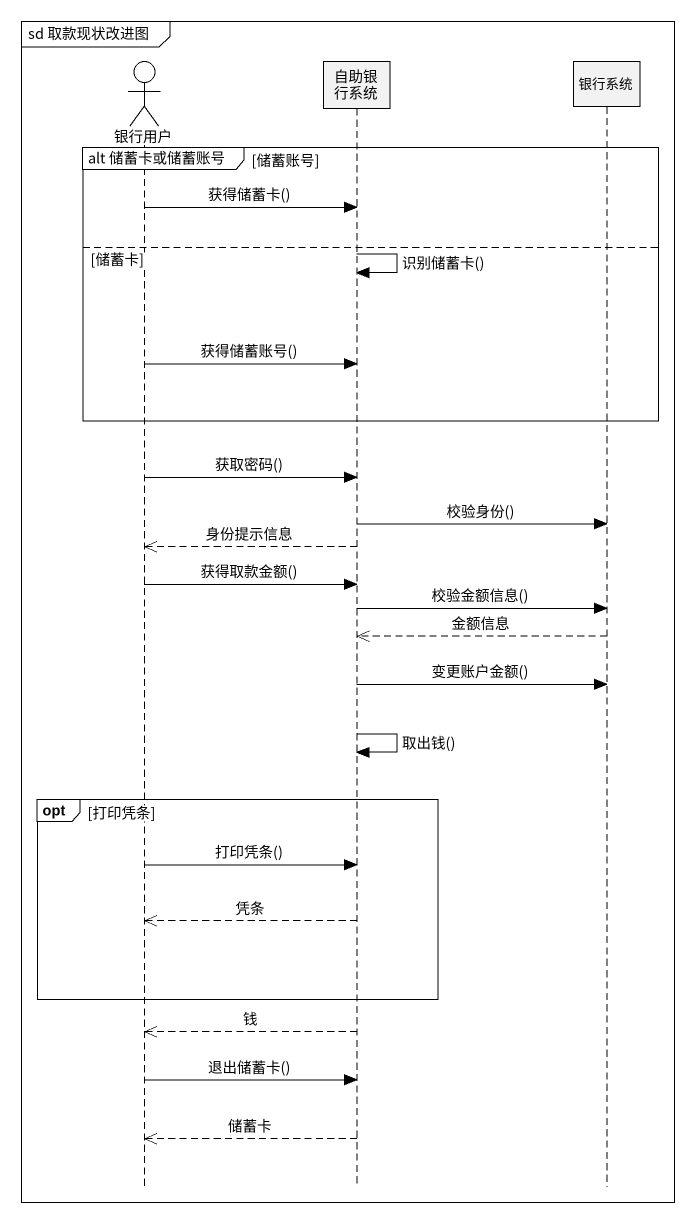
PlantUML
@startuml
mainframe sd 取款现状改进图
hide footbox
actor 银行用户
participant 自助银行系统
participant 银行系统

group alt 储蓄卡或储蓄账号 [储蓄账号]
  银行用户 -> 自助银行系统 : 获得储蓄卡()
else 储蓄卡
  自助银行系统 -> 自助银行系统 : 识别储蓄卡()
  银行用户 -> 自助银行系统 : 获得储蓄账号()
end
银行用户 -> 自助银行系统 : 获取密码()
自助银行系统 -> 银行系统 : 校验身份()
自助银行系统 -->> 银行用户 : 身份提示信息
银行用户 -> 自助银行系统 : 获得取款金额()
自助银行系统 -> 银行系统 : 校验金额信息()
银行系统 -->> 自助银行系统 : 金额信息
自助银行系统 -> 银行系统 : 变更账户金额()
自助银行系统 -> 自助银行系统 : 取出钱()
opt 打印凭条
  银行用户 -> 自助银行系统 : 打印凭条()
  自助银行系统 -->> 银行用户 : 凭条
end
自助银行系统 -->> 银行用户 : 钱
银行用户 -> 自助银行系统 : 退出储蓄卡()
自助银行系统 -->> 银行用户 : 储蓄卡
@enduml
